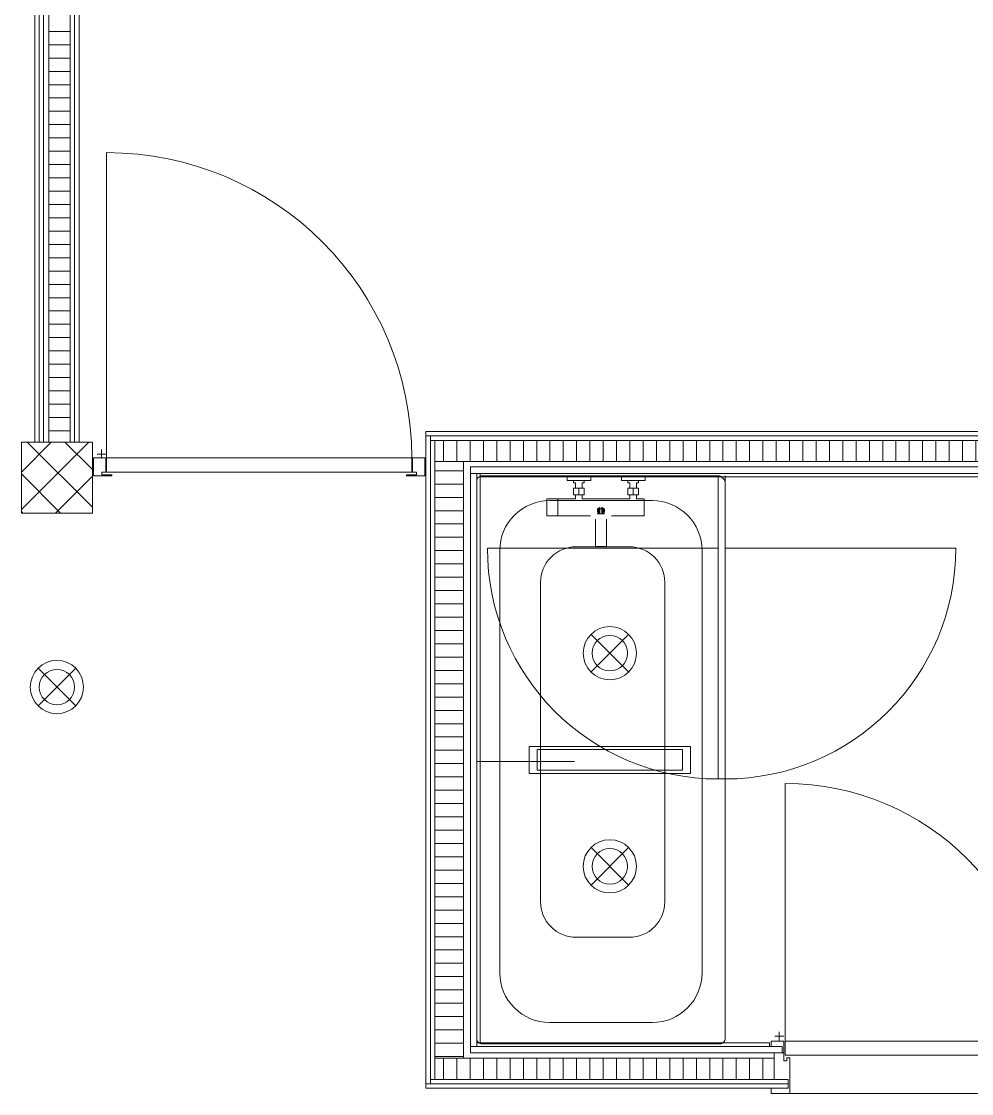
# Model space of a CAD drawing. Extents: x -5275 to 65950, y -3225 to 18875.
# Drawn here: x 26625 to 29302, y 7290 to 10310 of the extents above; entities that cross this region are included whole.
import ezdxf

# ---------------------------------------------------------------- set-up
doc = ezdxf.new("R2010")
doc.units = 0
doc.header["$LTSCALE"] = 50
doc.layers.get('0').update_dxf_attribs({"lineweight": 25})
doc.layers.add('Zargen Fenster', color=7, linetype='Continuous', lineweight=25)

# ---------------------------------------------------------------- blocks, each defined once
blk = doc.blocks.new('Blockreferenz-A0MJL047FC', base_point=(26625, 8925))
at = {"layer": 'Zargen Fenster', "color": 8, "lineweight": 13, "true_color": 0x808080}
for p, q in [((26625, 9040.8), (26709.2, 9125)), ((26625, 8934.8), (26815.2, 9125)), ((26825, 8941.6), (26641.6, 9125)), ((26825, 9047.6), (26747.6, 9125)), ((26735.5, 8925), (26625, 9035.5)), ((26721.3, 8925), (26825, 9028.7)), ((26629.4, 8925), (26625, 8929.4))]:
    blk.add_line(p, q, dxfattribs=at)
blk = doc.blocks.new('Blockreferenz-A0MJL05BFC', base_point=(26702.5, 9156.9))
at = {"layer": 'Zargen Fenster', "color": 8, "lineweight": 13, "true_color": 0x808080}
for p, q in [((26702.5, 10281.9), (26762.5, 10281.9)), ((26702.5, 10244.4), (26762.5, 10244.4)), ((26702.5, 10206.9), (26762.5, 10206.9)), ((26702.5, 10169.4), (26762.5, 10169.4)), ((26702.5, 10131.9), (26762.5, 10131.9)), ((26702.5, 10094.4), (26762.5, 10094.4)), ((26702.5, 10056.9), (26762.5, 10056.9)), ((26702.5, 10019.4), (26762.5, 10019.4)), ((26702.5, 9981.9), (26762.5, 9981.9)), ((26702.5, 9944.4), (26762.5, 9944.4)), ((26702.5, 9906.9), (26762.5, 9906.9)), ((26702.5, 9869.4), (26762.5, 9869.4)), ((26702.5, 9831.9), (26762.5, 9831.9)), ((26702.5, 9794.4), (26762.5, 9794.4)), ((26702.5, 9756.9), (26762.5, 9756.9)), ((26702.5, 9719.4), (26762.5, 9719.4)), ((26702.5, 9681.9), (26762.5, 9681.9)), ((26702.5, 9644.4), (26762.5, 9644.4)), ((26702.5, 9606.9), (26762.5, 9606.9)), ((26702.5, 9569.4), (26762.5, 9569.4)), ((26702.5, 9531.9), (26762.5, 9531.9)), ((26702.5, 9494.4), (26762.5, 9494.4)), ((26702.5, 9456.9), (26762.5, 9456.9)), ((26702.5, 9419.4), (26762.5, 9419.4)), ((26702.5, 9381.9), (26762.5, 9381.9)), ((26702.5, 9344.4), (26762.5, 9344.4)), ((26702.5, 9306.9), (26762.5, 9306.9)), ((26702.5, 9269.4), (26762.5, 9269.4)), ((26702.5, 9231.9), (26762.5, 9231.9)), ((26702.5, 9194.4), (26762.5, 9194.4)), ((26702.5, 9156.9), (26762.5, 9156.9))]:
    blk.add_line(p, q, dxfattribs=at)
blk = doc.blocks.new('Blockreferenz-A0MJL0HZFC', base_point=(27790, 7394.4))
at = {"layer": 'Zargen Fenster', "color": 8, "lineweight": 13, "true_color": 0x808080}
for p, q in [((27790, 9044.4), (27870.5, 9044.4)), ((27790, 9006.9), (27870.5, 9006.9)), ((27790, 8969.4), (27870.5, 8969.4)), ((27790, 8931.9), (27870.5, 8931.9)), ((27790, 8894.4), (27870.5, 8894.4)), ((27790, 8856.9), (27870.5, 8856.9)), ((27790, 8819.4), (27870.5, 8819.4)), ((27790, 8781.9), (27870.5, 8781.9)), ((27790, 8744.4), (27870.5, 8744.4)), ((27790, 8706.9), (27870.5, 8706.9)), ((27790, 8669.4), (27870.5, 8669.4)), ((27790, 8631.9), (27870.5, 8631.9)), ((27790, 8594.4), (27870.5, 8594.4)), ((27790, 8556.9), (27870.5, 8556.9)), ((27790, 8519.4), (27870.5, 8519.4)), ((27790, 8481.9), (27870.5, 8481.9)), ((27790, 8444.4), (27870.5, 8444.4)), ((27790, 8406.9), (27870.5, 8406.9)), ((27790, 8369.4), (27870.5, 8369.4)), ((27790, 8331.9), (27870.5, 8331.9)), ((27790, 8294.4), (27870.5, 8294.4)), ((27790, 8256.9), (27870.5, 8256.9)), ((27790, 8219.4), (27870.5, 8219.4)), ((27790, 8181.9), (27870.5, 8181.9)), ((27790, 8144.4), (27870.5, 8144.4)), ((27790, 8106.9), (27870.5, 8106.9)), ((27790, 8069.4), (27870.5, 8069.4)), ((27790, 8031.9), (27870.5, 8031.9)), ((27790, 7994.4), (27870.5, 7994.4)), ((27790, 7956.9), (27870.5, 7956.9)), ((27790, 7919.4), (27870.5, 7919.4)), ((27790, 7881.9), (27870.5, 7881.9)), ((27790, 7844.4), (27870.5, 7844.4)), ((27790, 7806.9), (27870.5, 7806.9)), ((27790, 7769.4), (27870.5, 7769.4)), ((27790, 7731.9), (27870.5, 7731.9)), ((27790, 7694.4), (27870.5, 7694.4)), ((27790, 7656.9), (27870.5, 7656.9)), ((27790, 7619.4), (27870.5, 7619.4)), ((27790, 7581.9), (27870.5, 7581.9)), ((27790, 7544.4), (27870.5, 7544.4)), ((27790, 7506.9), (27870.5, 7506.9)), ((27790, 7469.4), (27870.5, 7469.4)), ((27790, 7431.9), (27870.5, 7431.9)), ((27790, 7394.4), (27870.5, 7394.4))]:
    blk.add_line(p, q, dxfattribs=at)
blk = doc.blocks.new('Blockreferenz-A0MJL0I1FC', base_point=(27814.4, 7330))
at = {"layer": 'Zargen Fenster', "color": 8, "lineweight": 13, "true_color": 0x808080}
for p, q in [((27814.4, 7330), (27814.4, 7390)), ((27851.9, 7330), (27851.9, 7390)), ((27889.4, 7330), (27889.4, 7390)), ((27926.9, 7330), (27926.9, 7390)), ((27964.4, 7330), (27964.4, 7390)), ((28001.9, 7330), (28001.9, 7390)), ((28039.4, 7330), (28039.4, 7390)), ((28076.9, 7330), (28076.9, 7390)), ((28114.4, 7330), (28114.4, 7390)), ((28151.9, 7330), (28151.9, 7390)), ((28189.4, 7330), (28189.4, 7390)), ((28226.9, 7330), (28226.9, 7390)), ((28264.4, 7330), (28264.4, 7390)), ((28301.9, 7330), (28301.9, 7390)), ((28339.4, 7330), (28339.4, 7390)), ((28376.9, 7330), (28376.9, 7390)), ((28414.4, 7330), (28414.4, 7390)), ((28451.9, 7330), (28451.9, 7390)), ((28489.4, 7330), (28489.4, 7390)), ((28526.9, 7330), (28526.9, 7390)), ((28564.4, 7330), (28564.4, 7390)), ((28601.9, 7330), (28601.9, 7390)), ((28639.4, 7330), (28639.4, 7390)), ((28676.9, 7330), (28676.9, 7390)), ((28714.4, 7330), (28714.4, 7390))]:
    blk.add_line(p, q, dxfattribs=at)
blk = doc.blocks.new('Blockreferenz-A0MJL0I3FC', base_point=(27814.4, 9070))
at = {"layer": 'Zargen Fenster', "color": 8, "lineweight": 13, "true_color": 0x808080}
for p, q in [((27814.4, 9070), (27814.4, 9130)), ((27851.9, 9070), (27851.9, 9130)), ((27889.4, 9070), (27889.4, 9130)), ((27926.9, 9070), (27926.9, 9130)), ((27964.4, 9070), (27964.4, 9130)), ((28001.9, 9070), (28001.9, 9130)), ((28039.4, 9070), (28039.4, 9130)), ((28076.9, 9070), (28076.9, 9130)), ((28114.4, 9070), (28114.4, 9130)), ((28151.9, 9070), (28151.9, 9130)), ((28189.4, 9070), (28189.4, 9130)), ((28226.9, 9070), (28226.9, 9130)), ((28264.4, 9070), (28264.4, 9130)), ((28301.9, 9070), (28301.9, 9130)), ((28339.4, 9070), (28339.4, 9130)), ((28376.9, 9070), (28376.9, 9130)), ((28414.4, 9070), (28414.4, 9130)), ((28451.9, 9070), (28451.9, 9130)), ((28489.4, 9070), (28489.4, 9130)), ((28526.9, 9070), (28526.9, 9130)), ((28564.4, 9070), (28564.4, 9130)), ((28601.9, 9070), (28601.9, 9130)), ((28639.4, 9070), (28639.4, 9130)), ((28676.9, 9070), (28676.9, 9130)), ((28714.4, 9070), (28714.4, 9130)), ((28751.9, 9070), (28751.9, 9130)), ((28789.4, 9070), (28789.4, 9130)), ((28826.9, 9070), (28826.9, 9130)), ((28864.4, 9070), (28864.4, 9130)), ((28901.9, 9070), (28901.9, 9130)), ((28939.4, 9070), (28939.4, 9130)), ((28976.9, 9070), (28976.9, 9130)), ((29014.4, 9070), (29014.4, 9130)), ((29051.9, 9070), (29051.9, 9130)), ((29089.4, 9070), (29089.4, 9130)), ((29126.9, 9070), (29126.9, 9130)), ((29164.4, 9070), (29164.4, 9130)), ((29201.9, 9070), (29201.9, 9130)), ((29239.4, 9070), (29239.4, 9130)), ((29276.9, 9070), (29276.9, 9130)), ((29314.4, 9070), (29314.4, 9130)), ((29351.9, 9070), (29351.9, 9130)), ((29389.4, 9070), (29389.4, 9130)), ((29426.9, 9070), (29426.9, 9130)), ((29464.4, 9070), (29464.4, 9130)), ((29501.9, 9070), (29501.9, 9130)), ((29539.4, 9070), (29539.4, 9130)), ((29576.9, 9070), (29576.9, 9130)), ((29614.4, 9070), (29614.4, 9130)), ((29651.9, 9070), (29651.9, 9130)), ((29689.4, 9070), (29689.4, 9130)), ((29726.9, 9070), (29726.9, 9130)), ((29764.4, 9070), (29764.4, 9130)), ((29801.9, 9070), (29801.9, 9130)), ((29839.4, 9070), (29839.4, 9130)), ((29876.9, 9070), (29876.9, 9130)), ((29914.4, 9070), (29914.4, 9130)), ((29951.9, 9070), (29951.9, 9130)), ((29989.4, 9070), (29989.4, 9130)), ((30026.9, 9070), (30026.9, 9130)), ((30064.4, 9070), (30064.4, 9130))]:
    blk.add_line(p, q, dxfattribs=at)
blk = doc.blocks.new('Blockreferenz-A0MJL0JVFC', base_point=(26702.5, 9156.9))
at = {"layer": 'Zargen Fenster', "color": 8, "lineweight": 13, "true_color": 0x808080}
for p, q in [((26702.5, 10281.9), (26762.5, 10281.9)), ((26702.5, 10244.4), (26762.5, 10244.4)), ((26702.5, 10206.9), (26762.5, 10206.9)), ((26702.5, 10169.4), (26762.5, 10169.4)), ((26702.5, 10131.9), (26762.5, 10131.9)), ((26702.5, 10094.4), (26762.5, 10094.4)), ((26702.5, 10056.9), (26762.5, 10056.9)), ((26702.5, 10019.4), (26762.5, 10019.4)), ((26702.5, 9981.9), (26762.5, 9981.9)), ((26702.5, 9944.4), (26762.5, 9944.4)), ((26702.5, 9906.9), (26762.5, 9906.9)), ((26702.5, 9869.4), (26762.5, 9869.4)), ((26702.5, 9831.9), (26762.5, 9831.9)), ((26702.5, 9794.4), (26762.5, 9794.4)), ((26702.5, 9756.9), (26762.5, 9756.9)), ((26702.5, 9719.4), (26762.5, 9719.4)), ((26702.5, 9681.9), (26762.5, 9681.9)), ((26702.5, 9644.4), (26762.5, 9644.4)), ((26702.5, 9606.9), (26762.5, 9606.9)), ((26702.5, 9569.4), (26762.5, 9569.4)), ((26702.5, 9531.9), (26762.5, 9531.9)), ((26702.5, 9494.4), (26762.5, 9494.4)), ((26702.5, 9456.9), (26762.5, 9456.9)), ((26702.5, 9419.4), (26762.5, 9419.4)), ((26702.5, 9381.9), (26762.5, 9381.9)), ((26702.5, 9344.4), (26762.5, 9344.4)), ((26702.5, 9306.9), (26762.5, 9306.9)), ((26702.5, 9269.4), (26762.5, 9269.4)), ((26702.5, 9231.9), (26762.5, 9231.9)), ((26702.5, 9194.4), (26762.5, 9194.4)), ((26702.5, 9156.9), (26762.5, 9156.9))]:
    blk.add_line(p, q, dxfattribs=at)
blk = doc.blocks.new('Blockreferenz-A0MJL0KNFC', base_point=(28247.9, 8921.9))
at = {"layer": 'Zargen Fenster', "color": 8, "lineweight": 13, "true_color": 0x808080}
for p, q in [((28251.6, 8923.7), (28251.6, 8939.8)), ((28251.6, 8923.7), (28251.6, 8939.8)), ((28253.1, 8922.7), (28253.1, 8940.8)), ((28253.3, 8922.6), (28253.1, 8940.8)), ((28254.7, 8922), (28254.7, 8941.5)), ((28255.1, 8921.9), (28254.7, 8941.5)), ((28260.9, 8921.9), (28260.9, 8941.6)), ((28261.3, 8922), (28260.9, 8941.6)), ((28262.7, 8922.6), (28262.7, 8940.9)), ((28262.9, 8922.7), (28262.7, 8940.9)), ((28264.4, 8923.7), (28264.4, 8939.9)), ((28264.4, 8923.7), (28264.4, 8939.9)), ((28247.9, 8930), (28247.9, 8933.5)), ((28247.9, 8929.9), (28247.9, 8933.5)), ((28248.3, 8928.3), (28248.3, 8935.3)), ((28248.4, 8928.1), (28248.3, 8935.3)), ((28249.1, 8926.7), (28249.1, 8936.9)), ((28249.2, 8926.5), (28249.1, 8936.9)), ((28250.2, 8925), (28250.2, 8938.5)), ((28250.2, 8925), (28250.2, 8938.5)), ((28265.8, 8925), (28265.8, 8938.5)), ((28265.8, 8925), (28265.8, 8938.5)), ((28266.8, 8926.5), (28266.8, 8937)), ((28266.9, 8926.7), (28266.8, 8937)), ((28267.6, 8928.1), (28267.6, 8935.4)), ((28267.7, 8928.3), (28267.6, 8935.4)), ((28268.1, 8929.9), (28268.1, 8933.6)), ((28268.1, 8930), (28268.1, 8933.6))]:
    blk.add_line(p, q, dxfattribs=at)

msp = doc.modelspace()

# ---------------------------------------------------------------- linework, layer by layer
at = {"layer": 'Zargen Fenster', "color": 8, "linetype": 'Continuous', "lineweight": 13, "true_color": 0x808080}
for p, q in [((26662.5, 9125), (26662.5, 13125)), ((26675, 9125), (26675, 13125)), ((26687.5, 13125), (26687.5, 9125)), ((26702.5, 9125), (26702.5, 13125)), ((26762.5, 9125), (26762.5, 13125)), ((26775, 13125), (26775, 9125)), ((26787.5, 13125), (26787.5, 9125)), ((26865, 9040.5), (26865, 9940.5)), ((27765, 9155), (31060, 9155)), ((27765, 9155), (27765, 7305)), ((26625, 8925), (26625, 9125)), ((26625, 9125), (26825, 9125)), ((26825, 9125), (26825, 8925)), ((31060, 9142.5), (27765, 9142.5)), ((27777.5, 9142.5), (27777.5, 7317.5)), ((31047.5, 9130), (27777.5, 9130)), ((27790, 9130), (27790, 7330)), ((26863, 9091.4), (26838.1, 9091.4)), ((26850.6, 9103.8), (26850.6, 9078.9)), ((26828, 9080.5), (26828, 9030)), ((26863, 9080.5), (26828, 9080.5)), ((26863, 9040), (26863, 9080.5)), ((26865, 9080.5), (27725, 9080.5)), ((27725, 9080.5), (27725, 9040.5)), ((27762, 9080.5), (27727, 9080.5)), ((27727, 9080.5), (27727, 9040)), ((27762, 9030), (27762, 9080.5)), ((30090, 9070), (27790, 9070)), ((27870.5, 9070), (27870.5, 7390)), ((26828, 9030), (26880, 9030)), ((26852, 9033), (26852, 9040)), ((26852, 9040), (26863, 9040)), ((26880, 9033), (26852, 9033)), ((27725, 9040.5), (26865, 9040.5)), ((26880, 9030), (26880, 9033)), ((27738, 9033), (27710, 9033)), ((27710, 9033), (27710, 9030)), ((27710, 9030), (27762, 9030)), ((27727, 9040), (27738, 9040)), ((27738, 9040), (27738, 9033)), ((27890, 9055), (30090, 9055)), ((27890, 7405), (27890, 9055)), ((30090, 9037), (27890, 9037)), ((27908, 9037), (27908, 7423)), ((27918, 9037), (27918, 7433)), ((28588, 8176.1), (28588, 9030.1)), ((28608, 7445.1), (28608, 9030.1)), ((30080, 9027), (27918, 9027)), ((28229.4, 9027.1), (28162.6, 9027.1)), ((28162.6, 9027.1), (28162.6, 9017)), ((28162.6, 9017), (28229.4, 9017)), ((28180.5, 9017), (28180.5, 9010.1)), ((28180.5, 9010.1), (28186, 9010.1)), ((28186, 9010.1), (28186, 8995.2)), ((28205.4, 8995.2), (28205.4, 9010.1)), ((28205.4, 9010.1), (28210.9, 9010.1)), ((28210.9, 9010.1), (28210.9, 9017)), ((28229.4, 9017), (28229.4, 9027.1)), ((28382.4, 9027.1), (28315.6, 9027.1)), ((28315.6, 9027.1), (28315.6, 9017)), ((28315.6, 9017), (28382.4, 9017)), ((28333.5, 9017), (28333.5, 9010.1)), ((28333.5, 9010.1), (28339, 9010.1)), ((28339, 9010.1), (28339, 8995.2)), ((28358.4, 8995.2), (28358.4, 9010.1)), ((28358.4, 9010.1), (28363.9, 9010.1)), ((28363.9, 9010.1), (28363.9, 9017)), ((28382.4, 9017), (28382.4, 9027.1)), ((28210.9, 8995.2), (28181.1, 8995.2)), ((28181.1, 8995.2), (28181.1, 8976.5)), ((28181.1, 8976.5), (28210.9, 8976.5)), ((28186, 8965.4), (28186, 8976.5)), ((28196, 8995.2), (28196, 8976.5)), ((28205.4, 8965.4), (28205.4, 8976.5)), ((28210.9, 8976.5), (28210.9, 8995.2)), ((28363.9, 8995.2), (28334.1, 8995.2)), ((28334.1, 8995.2), (28334.1, 8976.5)), ((28334.1, 8976.5), (28363.9, 8976.5)), ((28339, 8965.4), (28339, 8976.5)), ((28349, 8995.2), (28349, 8976.5)), ((28358.4, 8965.4), (28358.4, 8976.5)), ((28363.9, 8976.5), (28363.9, 8995.2)), ((28186, 8965.4), (28105.7, 8965.4)), ((28105.7, 8917.8), (28105.7, 8965.4)), ((28186, 8965.4), (28136.4, 8965.4)), ((28136.4, 8965.4), (28136.4, 8917.8)), ((28339, 8965.4), (28205.4, 8965.4)), ((28379.6, 8965.4), (28358.4, 8965.4)), ((28379.6, 8917.8), (28379.6, 8965.4)), ((26825, 8925), (26625, 8925)), ((28105.7, 8917.8), (28228.4, 8917.8)), ((28287.6, 8917.8), (28379.6, 8917.8)), ((28242.3, 8907.8), (28242.3, 8831)), ((28273.7, 8831), (28273.7, 8907.8)), ((27938, 8826.1), (28588, 8826.1)), ((28242.3, 8831), (28273.7, 8831)), ((28608, 8826.1), (29258, 8826.1)), ((28230, 8477.5), (28336, 8583.5)), ((28336, 8477.5), (28230, 8583.5)), ((26778, 8382), (26672, 8488)), ((26672, 8382), (26778, 8488)), ((28510.5, 8268), (28055.5, 8268)), ((28055.5, 8268), (28055.5, 8192)), ((28488, 8259.5), (28078, 8259.5)), ((28078, 8259.5), (28078, 8200.5)), ((28488, 8200.5), (28488, 8259.5)), ((28510.5, 8192), (28510.5, 8268)), ((27908, 8225.1), (28183, 8225.1)), ((28055.5, 8192), (28510.5, 8192)), ((28078, 8200.5), (28488, 8200.5)), ((28608, 8176.1), (28588, 8176.1)), ((28777.3, 7398), (28777.3, 8163.5)), ((28230, 7983), (28336, 7877)), ((28336, 7983), (28230, 7877)), ((28760.6, 7463.8), (28760.6, 7438.9)), ((27908, 7433), (28733, 7433)), ((28733, 7433), (28733, 7423)), ((28738, 7424), (28738, 7438)), ((28738, 7438), (28773, 7438)), ((28773, 7451.4), (28748.1, 7451.4)), ((28773, 7438), (28773, 7382.5)), ((29502.8, 7438), (28777.3, 7438)), ((28769, 7423), (27890, 7423)), ((27890, 7405), (28771, 7405)), ((28746, 7330), (28746, 7405)), ((28769, 7405), (28769, 7423)), ((28746, 7390), (27790, 7390)), ((28773, 7382.5), (28781.5, 7382.5)), ((28777.3, 7398), (29502.8, 7398)), ((28781.5, 7391), (28790, 7391)), ((28781.5, 7382.5), (28781.5, 7391)), ((28790, 7391), (28790, 7290)), ((28786, 7317.5), (27765, 7317.5)), ((28786, 7330), (27777.5, 7330)), ((28786, 7330), (28786, 7305)), ((27765, 7305), (28786, 7305)), ((28738, 7304), (28738, 7290)), ((29542, 7290), (28738, 7290))]:
    msp.add_line(p, q, dxfattribs=at)
for points in [[(28608, 7445.1, -0.414214), (28593, 7430.1), (27923, 7430.1, -0.414214), (27908, 7445.1), (27908, 9015.1, -0.414214), (27923, 9030.1), (28593, 9030.1, -0.086459), (28608, 9015.1)], [(28543, 8820.1), (28543, 7630.1, -0.414214), (28403, 7490.1), (28113, 7490.1, -0.414214), (27973, 7630.1), (27973, 8820.1, -0.414214), (28113, 8960.1), (28403, 8960.1, -0.414214), (28543, 8820.1)], [(28438, 7830.1, -0.414214), (28338, 7730.1), (28188, 7730.1, -0.414214), (28088, 7830.1), (28088, 8730.1, -0.414214), (28188, 8830.1), (28338, 8830.1, -0.414214), (28438, 8730.1)]]:
    msp.add_lwpolyline(points, format="xyb", close=True, dxfattribs=at)
for centre, radius in [((28283, 8530.5), 75), ((28283, 8530.5), 50), ((26725, 8435), 75), ((26725, 8435), 50), ((28283, 7930), 75), ((28283, 7930), 50)]:
    msp.add_circle(centre, radius, dxfattribs=at)
for centre, radius, start, end in [((26865, 9080.5), 860, 0, 90), ((28258, 8853.2), 84.1, 82.9924, 97.0076), ((28258, 9006.7), 84.1, 262.9924, 277.0076), ((28588, 8826.1), 650, 180, 270), ((28608, 8826.1), 650, 270, 0), ((28777.3, 7438), 725.5, 0, 90)]:
    msp.add_arc(centre, radius, start, end, dxfattribs=at)

# ---------------------------------------------------------------- block references
for name, p in [('Blockreferenz-A0MJL05BFC', (26702.5, 9156.9)), ('Blockreferenz-A0MJL0JVFC', (26702.5, 9156.9)), ('Blockreferenz-A0MJL047FC', (26625, 8925)), ('Blockreferenz-A0MJL0I3FC', (27814.4, 9070)), ('Blockreferenz-A0MJL0HZFC', (27790, 7394.4)), ('Blockreferenz-A0MJL0KNFC', (28247.9, 8921.9)), ('Blockreferenz-A0MJL0I1FC', (27814.4, 7330))]:
    msp.add_blockref(name, p)

doc.saveas('drawing.dxf')
